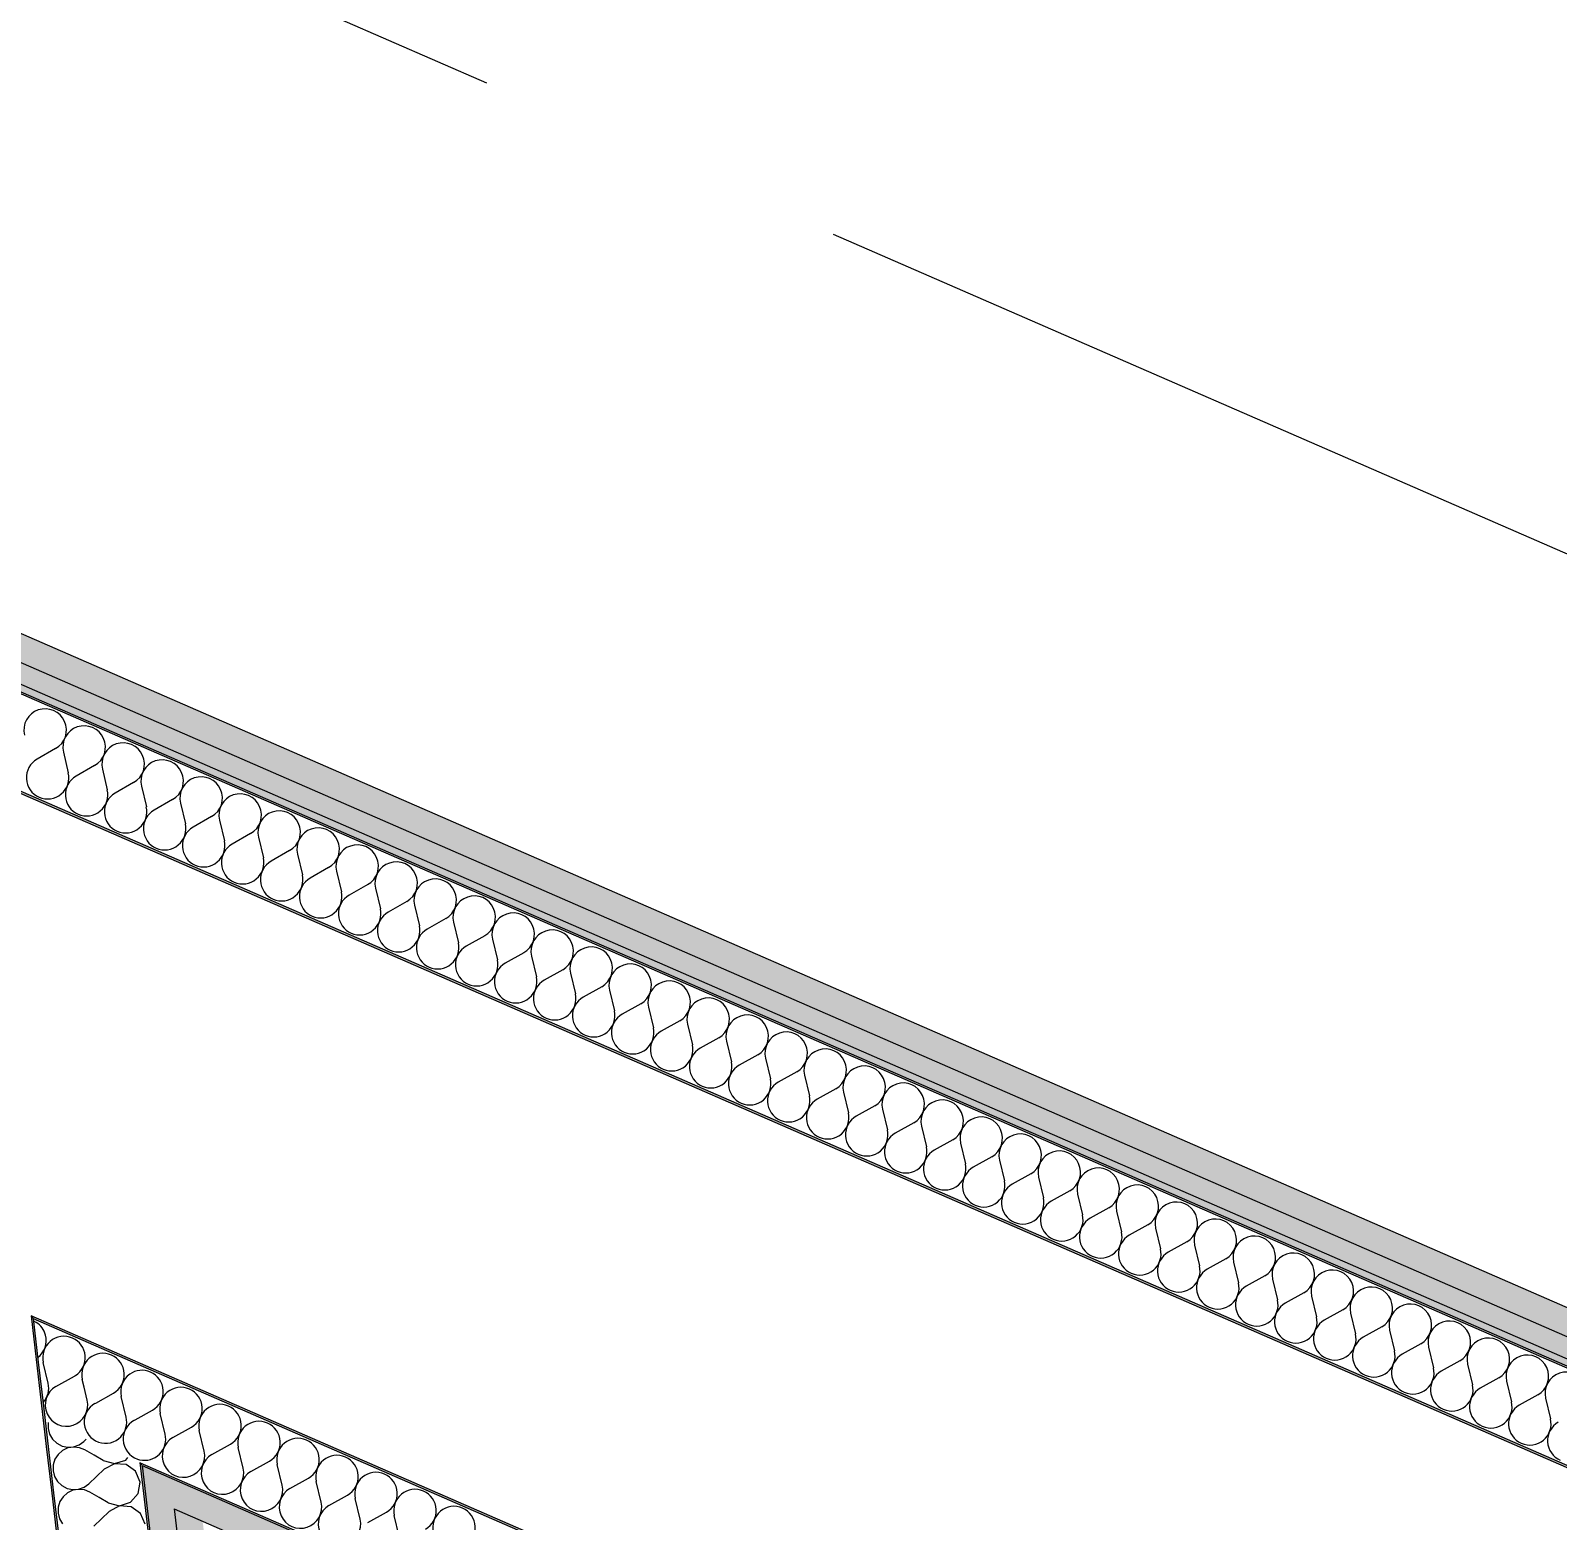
# Model space of a CAD drawing. Header units: millimetres. Extents: x -89663 to 74273, y -103666 to 18539.
# Drawn here: x -41749 to -40895, y -61600 to -60766 of the extents above; entities that cross this region are included whole.
import ezdxf
from ezdxf.enums import TextEntityAlignment as Align

# ---------------------------------------------------------------- set-up
doc = ezdxf.new("R2010")
doc.units = ezdxf.units.MM
doc.header["$MEASUREMENT"] = 0
doc.linetypes.add('Double Dashed', pattern=[1093.611073, 529.166651, -211.666656, 141.111112, -211.666656])
doc.linetypes.add('Hidden Line', pattern=[55, 45, -10])
for name, color, linetype in [('A-25-M_Wall_Ext', 7, 'Continuous'), ('A-25-M_Wall_Int', 7, 'Continuous'), ('New_A-05-M_Gross_Int_Circulation', 7, 'Continuous'), ('New_A-15-MG_Structural_Grid_Phase_2', 7, 'Continuous'), ('New_A-20-M_Floor_Slab', 7, 'Continuous'), ('New_A-25-M_Wall_Ext', 7, 'Continuous'), ('New_A-25-M_Wall_Int', 7, 'Continuous'), ('New_A-95-D_Dim_Grid.Dim', 7, 'Continuous')]:
    doc.layers.add(name, color=color, linetype=linetype)
for name, color, linetype, lineweight, true_color in [('A-25-M_Wall_Ext_Pen_No__107', 7, 'Continuous', 15, 0xa6a6a6), ('A-25-M_Wall_Ext_Pen_No__27', 7, 'Continuous', 50, 0x2a2a2a), ('A-25-M_Wall_Int_Pen_No__107', 7, 'Continuous', 15, 0xa6a6a6), ('A-25-M_Wall_Int_Pen_No__81', 7, 'Continuous', 20, 0x6a6a6a), ('New_A-05-M_Gross_Int_Circulation_Pen_No__74', 7, 'Continuous', 20, 0x606060), ('New_A-15-MG_Structural_Grid_Phase_2_Pen_No__222', 7, 'Continuous', 13, 0x65af33), ('New_A-25-M_Wall_Int_Pen_No__107', 7, 'Continuous', 15, 0xa6a6a6), ('New_A-25-M_Wall_Int_Pen_No__81', 7, 'Continuous', 20, 0x6a6a6a)]:
    doc.layers.add(name, color=color, linetype=linetype, lineweight=lineweight, true_color=true_color)
for name, color, linetype, lineweight in [('A-25-M_Wall_Ext_Pen_No__87', 8, 'Continuous', 20), ('A-25-M_Wall_Int_Pen_No__1', 7, 'Continuous', 13), ('A-25-M_Wall_Int_Pen_No__150', 7, 'Continuous', 0), ('New_A-20-M_Floor_Slab_Pen_No__89', 8, 'Continuous', 20), ('New_A-25-M_Wall_Ext_Pen_No__87', 8, 'Continuous', 20), ('New_A-25-M_Wall_Int_Pen_No__1', 7, 'Continuous', 13), ('New_A-25-M_Wall_Int_Pen_No__150', 7, 'Continuous', 0), ('New_A-95-D_Dim_Grid.Dim_Pen_No__4', 7, 'Continuous', 20), ('New_ArchiCAD Zone Stamps_Pen_No__6', 7, 'Continuous', 35)]:
    doc.layers.add(name, color=color, linetype=linetype, lineweight=lineweight)
doc.styles.add('GENERATED_STYLE_1', font='')
doc.styles.add('GENERATED_STYLE_3', font='')
doc.styles.add('GENERATED_STYLE_4', font='')
doc.styles.get('GENERATED_STYLE_1').set_extended_font_data('Arial', bold=True)
doc.styles.get('GENERATED_STYLE_3').set_extended_font_data('Arial')
doc.styles.get('GENERATED_STYLE_4').set_extended_font_data('Swis721 BT')
doc.dimstyles.new('GENERATED_STYLE__2', dxfattribs={"dimtxt": 300, "dimasz": 95, "dimexe": 0.18, "dimexo": 0, "dimgap": 0.09, "dimtad": 1, "dimdec": 0, "dimzin": 0, "dimdsep": 46, "dimtxsty": 'GENERATED_STYLE_4', "dimblk": 'ARROWHEAD_2', "dimblk1": 'ARROWHEAD_2', "dimblk2": 'ARROWHEAD_2', "dimcen": 0.09, "dimclrd": 7, "dimclre": 7, "dimclrt": 7, "dimadec": 0, "dimazin": 0, "dimtfac": 1, "dimtdec": 4, "dimtmove": 0, "dimatfit": 3, "dimfxl": 1, "dimtolj": 1, "dimtzin": 0, "dimarcsym": 0})

# ---------------------------------------------------------------- blocks, each defined once
blk = doc.blocks.new('catering seating and servery_INB 0113_1_1', base_point=(-33684.23, -45971.89))
at = {"layer": 'New_A-05-M_Gross_Int_Circulation_Pen_No__74', "linetype": 'Continuous'}
blk.add_line((-45020.49, -59708.19), (-38675.33, -62474.85), dxfattribs=at)
at = {"layer": 'New_ArchiCAD Zone Stamps_Pen_No__6'}
for tag, height, style, p in [('ROOM_NAME', 250, 'GENERATED_STYLE_1', (-35355.98, -44046.47)), ('zoneNameLine2', 250, 'GENERATED_STYLE_1', (-35544.41, -44478.6)), ('ROOM_NUMBER', 200, 'GENERATED_STYLE_3', (-35732.84, -44899.31)), ('measuredAreaCode', 200, 'GENERATED_STYLE_3', (-35889.87, -45259.42)), ('DUMMY_649', 200, 'GENERATED_STYLE_3', (-35582.47, -45393.46)), ('DUMMY_650', 200, 'GENERATED_STYLE_3', (-34953.29, -45667.81)), ('DUMMY_651', 133.33, 'GENERATED_STYLE_3', (-34674, -45774.36))]:
    blk.add_attdef(tag, text='', height=height, rotation=336.44041, dxfattribs=dict(at, style=style)).set_placement(p, align=Align.TOP_LEFT)
blk = doc.blocks.new('Slab_46_1', base_point=(-44734.13, -52924.74))
at = {"layer": 'New_A-20-M_Floor_Slab_Pen_No__89', "linetype": 'Continuous', "flags": 128}
blk.add_lwpolyline([(-44734.13, -52924.74), (-44734.3, -52924.72, -0.179811), (-34721.45, -33027.69), (-34721.92, -33027.18), (-25959.6, -24873.2), (-20981.62, -27043.85), (-17009.56, -17934.66), (-17703.34, -17189.12), (-11222.85, -11158.55), (-10852.64, -11556.37), (-2918.66, -4173.23), (921.42, -599.75), (3259.49, -1619.27), (2636.44, -2195.91), (2144.41, -3324.28), (-4596.33, -18782.94), (-10337.07, -31948.28), (-13252.03, -30677.22), (-20095.26, -46371.16, -0.415568), (-30017.22, -50195.91), (-38341.96, -69287.69, -0.234037), (-41521.39, -64901.11, -0.022084), (-42146.95, -60901.38), (-44895.69, -59706.59, -0.043731)], format="xyb", close=True, dxfattribs=at)
blk = doc.blocks.new('*X506')
at = {"layer": 'New_A-25-M_Wall_Int_Pen_No__150', "linetype": 'Continuous'}
for p, q in [((-41735, -61168.1), (-41745.35, -61173.98)), ((-41730.63, -61170), (-41727.89, -61181.59)), ((-41713.17, -61177.62), (-41723.53, -61183.49)), ((-41708.81, -61179.52), (-41706.07, -61191.1)), ((-41691.35, -61187.13), (-41701.7, -61193.01)), ((-41686.98, -61189.03), (-41684.24, -61200.62)), ((-41669.52, -61196.65), (-41679.88, -61202.52)), ((-41665.16, -61198.55), (-41662.42, -61210.13)), ((-41647.7, -61206.16), (-41658.05, -61212.04)), ((-41643.33, -61208.06), (-41640.59, -61219.65)), ((-41625.87, -61215.68), (-41636.23, -61221.55)), ((-41621.51, -61217.58), (-41618.76, -61229.16)), ((-41604.05, -61225.19), (-41614.4, -61231.07)), ((-41599.68, -61227.09), (-41596.94, -61238.68)), ((-41582.22, -61234.71), (-41592.57, -61240.58)), ((-41577.86, -61236.61), (-41575.11, -61248.2)), ((-41560.39, -61244.22), (-41570.75, -61250.1)), ((-41556.03, -61246.13), (-41553.29, -61257.71)), ((-41538.57, -61253.74), (-41548.92, -61259.61)), ((-41534.2, -61255.64), (-41531.46, -61267.23)), ((-41516.74, -61263.25), (-41527.1, -61269.13)), ((-41512.38, -61265.16), (-41509.64, -61276.74)), ((-41494.92, -61272.77), (-41505.27, -61278.64)), ((-41490.55, -61274.67), (-41487.81, -61286.26)), ((-41473.09, -61282.28), (-41483.45, -61288.16)), ((-41468.73, -61284.19), (-41465.99, -61295.77)), ((-41451.27, -61291.8), (-41461.62, -61297.67)), ((-41446.9, -61293.7), (-41444.16, -61305.29)), ((-41429.44, -61301.31), (-41439.8, -61307.19)), ((-41425.08, -61303.22), (-41422.34, -61314.8)), ((-41407.62, -61310.83), (-41417.97, -61316.71)), ((-41403.25, -61312.73), (-41400.51, -61324.32)), ((-41385.79, -61320.34), (-41396.14, -61326.22)), ((-41381.43, -61322.25), (-41378.68, -61333.83)), ((-41363.97, -61329.86), (-41374.32, -61335.74)), ((-41359.6, -61331.76), (-41356.86, -61343.35)), ((-41342.14, -61339.38), (-41352.49, -61345.25)), ((-41337.77, -61341.28), (-41335.03, -61352.86)), ((-41320.31, -61348.89), (-41330.67, -61354.77)), ((-41315.95, -61350.79), (-41313.21, -61362.38)), ((-41298.49, -61358.41), (-41308.84, -61364.28)), ((-41294.12, -61360.31), (-41291.38, -61371.89)), ((-41276.66, -61367.92), (-41287.02, -61373.8)), ((-41272.3, -61369.82), (-41269.56, -61381.41)), ((-41254.84, -61377.44), (-41265.19, -61383.31)), ((-41250.47, -61379.34), (-41247.73, -61390.92)), ((-41233.01, -61386.95), (-41243.37, -61392.83)), ((-41228.65, -61388.85), (-41225.91, -61400.44)), ((-41211.19, -61396.47), (-41221.54, -61402.34)), ((-41206.82, -61398.37), (-41204.08, -61409.96)), ((-41189.36, -61405.98), (-41199.71, -61411.86)), ((-41185, -61407.89), (-41182.25, -61419.47)), ((-41167.54, -61415.5), (-41177.89, -61421.37)), ((-41163.17, -61417.4), (-41160.43, -61428.99)), ((-41145.71, -61425.01), (-41156.06, -61430.89)), ((-41141.35, -61426.92), (-41138.6, -61438.5)), ((-41123.88, -61434.53), (-41134.24, -61440.4)), ((-41119.52, -61436.43), (-41116.78, -61448.02)), ((-41102.06, -61444.04), (-41112.41, -61449.92)), ((-41097.69, -61445.95), (-41094.95, -61457.53)), ((-41080.23, -61453.56), (-41090.59, -61459.43)), ((-41075.87, -61455.46), (-41073.13, -61467.05)), ((-41058.41, -61463.07), (-41068.76, -61468.95)), ((-41054.04, -61464.98), (-41051.3, -61476.56)), ((-41036.58, -61472.59), (-41046.94, -61478.47)), ((-41032.22, -61474.49), (-41029.48, -61486.08)), ((-41014.76, -61482.1), (-41025.11, -61487.98)), ((-41010.39, -61484.01), (-41007.65, -61495.59)), ((-40992.93, -61491.62), (-41003.29, -61497.5)), ((-40988.57, -61493.52), (-40985.83, -61505.11)), ((-40971.11, -61501.14), (-40981.46, -61507.01)), ((-40966.74, -61503.04), (-40964, -61514.62)), ((-40949.28, -61510.65), (-40959.63, -61516.53)), ((-40944.92, -61512.55), (-40942.17, -61524.14)), ((-40927.46, -61520.17), (-40937.81, -61526.04)), ((-40923.09, -61522.07), (-40920.35, -61533.65)), ((-40905.63, -61529.68), (-40915.98, -61535.56)), ((-40901.26, -61531.58), (-40898.52, -61543.17))]:
    blk.add_line(p, q, dxfattribs=at)
for centre, start, end in [((-41740.87, -61157.75), 299.57428, 193.31407), ((-41719.05, -61167.26), 299.57428, 193.31407), ((-41697.22, -61176.78), 299.57428, 193.31407), ((-41739.48, -61184.33), 119.57428, 246.44418), ((-41675.4, -61186.29), 299.57428, 193.31407), ((-41739.48, -61184.33), 246.44418, 13.31407), ((-41717.65, -61193.84), 119.57428, 246.44418), ((-41717.65, -61193.84), 246.44418, 13.31407), ((-41653.57, -61195.81), 299.57428, 193.31407), ((-41695.83, -61203.36), 119.57428, 246.44418), ((-41631.75, -61205.32), 299.57428, 193.31407), ((-41695.83, -61203.36), 246.44418, 13.31407), ((-41674, -61212.88), 119.57428, 246.44418), ((-41609.92, -61214.84), 299.57428, 193.31407), ((-41674, -61212.88), 246.44418, 13.31407), ((-41652.17, -61222.39), 119.57428, 246.44418), ((-41588.1, -61224.35), 299.57428, 193.31407), ((-41652.17, -61222.39), 246.44418, 13.31407), ((-41630.35, -61231.91), 119.57428, 246.44418), ((-41566.27, -61233.87), 299.57428, 193.31407), ((-41630.35, -61231.91), 246.44418, 13.31407), ((-41608.52, -61241.42), 119.57428, 246.44418), ((-41544.44, -61243.38), 299.57428, 193.31407), ((-41608.52, -61241.42), 246.44418, 13.31407), ((-41586.7, -61250.94), 119.57428, 246.44418), ((-41522.62, -61252.9), 299.57428, 193.31407), ((-41586.7, -61250.94), 246.44418, 13.31407), ((-41564.87, -61260.45), 119.57428, 246.44418), ((-41500.79, -61262.41), 299.57428, 193.31407), ((-41564.87, -61260.45), 246.44418, 13.31407), ((-41543.05, -61269.97), 119.57428, 246.44418), ((-41478.97, -61271.93), 299.57428, 193.31407), ((-41543.05, -61269.97), 246.44418, 13.31407), ((-41521.22, -61279.48), 119.57428, 246.44418), ((-41521.22, -61279.48), 246.44418, 13.31407), ((-41457.14, -61281.45), 299.57428, 193.31407), ((-41499.4, -61289), 119.57428, 246.44418), ((-41435.32, -61290.96), 299.57428, 193.31407), ((-41499.4, -61289), 246.44418, 13.31407), ((-41477.57, -61298.51), 119.57428, 246.44418), ((-41413.49, -61300.48), 299.57428, 193.31407), ((-41477.57, -61298.51), 246.44418, 13.31407), ((-41455.75, -61308.03), 119.57428, 246.44418), ((-41391.67, -61309.99), 299.57428, 193.31407), ((-41455.75, -61308.03), 246.44418, 13.31407), ((-41433.92, -61317.54), 119.57428, 246.44418), ((-41369.84, -61319.51), 299.57428, 193.31407), ((-41433.92, -61317.54), 246.44418, 13.31407), ((-41412.09, -61327.06), 119.57428, 246.44418), ((-41348.02, -61329.02), 299.57428, 193.31407), ((-41412.09, -61327.06), 246.44418, 13.31407), ((-41390.27, -61336.57), 119.57428, 246.44418), ((-41326.19, -61338.54), 299.57428, 193.31407), ((-41390.27, -61336.57), 246.44418, 13.31407), ((-41368.44, -61346.09), 119.57428, 246.44418), ((-41304.36, -61348.05), 299.57428, 193.31407), ((-41368.44, -61346.09), 246.44418, 13.31407), ((-41346.62, -61355.6), 119.57428, 246.44418), ((-41282.54, -61357.57), 299.57428, 193.31407), ((-41346.62, -61355.6), 246.44418, 13.31407), ((-41324.79, -61365.12), 119.57428, 246.44418), ((-41324.79, -61365.12), 246.44418, 13.31407), ((-41260.71, -61367.08), 299.57428, 193.31407), ((-41302.97, -61374.64), 119.57428, 246.44418), ((-41238.89, -61376.6), 299.57428, 193.31407), ((-41302.97, -61374.64), 246.44418, 13.31407), ((-41281.14, -61384.15), 119.57428, 246.44418), ((-41217.06, -61386.11), 299.57428, 193.31407), ((-41281.14, -61384.15), 246.44418, 13.31407), ((-41259.32, -61393.67), 119.57428, 246.44418), ((-41195.24, -61395.63), 299.57428, 193.31407), ((-41259.32, -61393.67), 246.44418, 13.31407), ((-41237.49, -61403.18), 119.57428, 246.44418), ((-41173.41, -61405.14), 299.57428, 193.31407), ((-41237.49, -61403.18), 246.44418, 13.31407), ((-41215.66, -61412.7), 119.57428, 246.44418), ((-41151.59, -61414.66), 299.57428, 193.31407), ((-41215.66, -61412.7), 246.44418, 13.31407), ((-41193.84, -61422.21), 119.57428, 246.44418), ((-41129.76, -61424.17), 299.57428, 193.31407), ((-41193.84, -61422.21), 246.44418, 13.31407), ((-41172.01, -61431.73), 119.57428, 246.44418), ((-41107.93, -61433.69), 299.57428, 193.31407), ((-41172.01, -61431.73), 246.44418, 13.31407), ((-41150.19, -61441.24), 119.57428, 246.44418), ((-41150.19, -61441.24), 246.44418, 13.31407), ((-41086.11, -61443.21), 299.57428, 193.31407), ((-41128.36, -61450.76), 119.57428, 246.44418), ((-41128.36, -61450.76), 246.44418, 13.31407), ((-41064.28, -61452.72), 299.57428, 193.31407), ((-41106.54, -61460.27), 119.57428, 246.44418), ((-41042.46, -61462.24), 299.57428, 193.31407), ((-41106.54, -61460.27), 246.44418, 13.31407), ((-41084.71, -61469.79), 119.57428, 246.44418), ((-41020.63, -61471.75), 299.57428, 193.31407), ((-41084.71, -61469.79), 246.44418, 13.31407), ((-41062.89, -61479.3), 119.57428, 246.44418), ((-40998.81, -61481.27), 299.57428, 193.31407), ((-41062.89, -61479.3), 246.44418, 13.31407), ((-41041.06, -61488.82), 119.57428, 246.44418), ((-40976.98, -61490.78), 299.57428, 193.31407), ((-41041.06, -61488.82), 246.44418, 13.31407), ((-41019.24, -61498.33), 119.57428, 246.44418), ((-40955.16, -61500.3), 299.57428, 193.31407), ((-41019.24, -61498.33), 246.44418, 13.31407), ((-40997.41, -61507.85), 119.57428, 246.44418), ((-40933.33, -61509.81), 299.57428, 193.31407), ((-40997.41, -61507.85), 246.44418, 13.31407), ((-40975.58, -61517.36), 119.57428, 246.44418), ((-40911.51, -61519.33), 299.57428, 193.31407), ((-40975.58, -61517.36), 246.44418, 13.31407), ((-40953.76, -61526.88), 119.57428, 246.44418), ((-40953.76, -61526.88), 246.44418, 13.31407), ((-40889.68, -61528.84), 299.57428, 193.31407), ((-40931.93, -61536.4), 119.57428, 246.44418), ((-40931.93, -61536.4), 246.44418, 13.31407), ((-40910.11, -61545.91), 119.57428, 246.44418), ((-40910.11, -61545.91), 246.44418, 13.31407), ((-40888.28, -61555.43), 119.57428, 246.44418)]:
    blk.add_arc(centre, 11.9, start, end, dxfattribs=at)
blk = doc.blocks.new('Wall_114_1', base_point=(-38372.79, -62578.03))
at = {"layer": 'New_A-25-M_Wall_Int_Pen_No__107', "linetype": 'Continuous'}
for points in [[(-42455.05, -60798.28), (-42461.05, -60812.03), (-38704.21, -62449.91), (-38698.21, -62436.16)], [(-42467.04, -60825.78), (-38710.2, -62463.66), (-38704.21, -62449.91), (-42461.05, -60812.03)]]:
    blk.add_hatch(color=256, dxfattribs=at).paths.add_polyline_path(points)
at = {"layer": 'New_A-25-M_Wall_Int_Pen_No__81', "linetype": 'Continuous', "lineweight": 0, "true_color": 0x353535}
for points in [[(-42467.44, -60826.7), (-38710.6, -62464.57), (-38710.2, -62463.66), (-42467.04, -60825.78)], [(-42487.42, -60872.53), (-42487.82, -60873.45), (-38730.99, -62511.32), (-38730.59, -62510.4)]]:
    blk.add_hatch(color=250, dxfattribs=at).paths.add_polyline_path(points)
at = {"layer": 'New_A-25-M_Wall_Int_Pen_No__1', "linetype": 'Continuous'}
for p, q in [((-38704.21, -62449.91), (-42461.05, -60812.03)), ((-38710.6, -62464.57), (-42467.44, -60826.7)), ((-38710.2, -62463.66), (-42467.04, -60825.78)), ((-38730.59, -62510.4), (-42487.42, -60872.53))]:
    blk.add_line(p, q, dxfattribs=at)
at = {"layer": 'New_A-25-M_Wall_Int_Pen_No__1', "linetype": 'Continuous', "flags": 128}
for points in [[(-38698.21, -62436.16), (-42455.05, -60798.28)], [(-42487.82, -60873.45), (-38730.99, -62511.32)]]:
    blk.add_lwpolyline(points, dxfattribs=at)
at = {"layer": 'New_A-25-M_Wall_Int', "color": 250, "lineweight": 50, "true_color": 0x2a2a2a}
blk.add_blockref('*X506', (0, 0), dxfattribs=at)
blk = doc.blocks.new('Wall_142_1', base_point=(-42264.59, -61095.29))
at = {"layer": 'New_A-25-M_Wall_Ext_Pen_No__87', "linetype": 'Hidden Line'}
for radius, start in [(37234.44, 185.847464), (37284.44, 185.892366)]:
    blk.add_arc((-5223.89, -57301.83), radius, start, 191.659248, dxfattribs=at)
blk = doc.blocks.new('*X548')
at = {"layer": 'New_A-25-M_Wall_Int_Pen_No__150', "linetype": 'Continuous'}
for p, q in [((-41739.1, -61545.26), (-41739.17, -61548.53)), ((-41739.17, -61548.53), (-41738.35, -61551.71)), ((-41738.35, -61551.71), (-41736.68, -61554.55)), ((-41736.68, -61554.55), (-41734.31, -61556.82)), ((-41734.31, -61556.82), (-41731.4, -61558.36)), ((-41731.4, -61558.36), (-41728.19, -61559.04)), ((-41728.19, -61559.04), (-41724.91, -61558.82)), ((-41724.9, -61558.91), (-41728.14, -61559.45)), ((-41724.91, -61558.82), (-41721.82, -61557.71)), ((-41721.64, -61559.28), (-41724.9, -61558.91)), ((-41721.82, -61557.71), (-41719.15, -61555.79)), ((-41718.6, -61560.53), (-41721.64, -61559.28)), ((-41717.83, -61554.54), (-41719.15, -61555.79)), ((-41735.37, -61565.78), (-41736.34, -61568.92)), ((-41733.58, -61563.02), (-41735.37, -61565.78)), ((-41731.11, -61560.86), (-41733.58, -61563.02)), ((-41728.14, -61559.45), (-41731.11, -61560.86)), ((-41713.45, -61563.52), (-41718.6, -61560.53)), ((-41708.31, -61566.52), (-41713.45, -61563.52)), ((-41708.31, -61566.52), (-41702, -61568.13)), ((-41702, -61568.13), (-41695.79, -61566.19)), ((-41695.79, -61566.19), (-41694.51, -61564.7)), ((-41736.34, -61568.92), (-41736.41, -61572.21)), ((-41736.41, -61572.21), (-41735.58, -61575.39)), ((-41735.58, -61575.39), (-41733.91, -61578.23)), ((-41712.07, -61575.36), (-41716.38, -61579.46)), ((-41707.75, -61571.25), (-41712.07, -61575.36)), ((-41701.99, -61568.23), (-41707.75, -61571.25)), ((-41695.5, -61568.68), (-41701.99, -61568.23)), ((-41690.22, -61572.48), (-41695.5, -61568.68)), ((-41687.72, -61578.49), (-41690.22, -61572.48)), ((-41733.91, -61578.23), (-41731.53, -61580.5)), ((-41731.53, -61580.5), (-41728.63, -61582.03)), ((-41728.34, -61584.53), (-41730.81, -61586.7)), ((-41728.63, -61582.03), (-41725.42, -61582.71)), ((-41725.37, -61583.13), (-41728.34, -61584.53)), ((-41725.42, -61582.71), (-41722.14, -61582.49)), ((-41722.13, -61582.58), (-41725.37, -61583.13)), ((-41722.14, -61582.49), (-41719.05, -61581.38)), ((-41718.86, -61582.95), (-41722.13, -61582.58)), ((-41719.05, -61581.38), (-41716.38, -61579.46)), ((-41715.82, -61584.19), (-41718.86, -61582.95)), ((-41710.68, -61587.19), (-41715.82, -61584.19)), ((-41693.02, -61589.84), (-41688.76, -61584.92)), ((-41688.76, -61584.92), (-41687.72, -61578.49)), ((-41733.56, -61592.6), (-41733.62, -61595.89)), ((-41732.59, -61589.46), (-41733.56, -61592.6)), ((-41730.81, -61586.7), (-41732.59, -61589.46)), ((-41705.53, -61590.18), (-41710.68, -61587.19)), ((-41705.53, -61590.18), (-41699.22, -61591.79)), ((-41699.21, -61591.88), (-41704.97, -61594.91)), ((-41699.22, -61591.79), (-41693.02, -61589.84)), ((-41692.72, -61592.34), (-41699.21, -61591.88)), ((-41687.44, -61596.13), (-41692.72, -61592.34)), ((-41733.62, -61595.89), (-41732.79, -61599.07)), ((-41732.79, -61599.07), (-41731.12, -61601.91)), ((-41709.28, -61599.02), (-41713.59, -61603.13)), ((-41704.97, -61594.91), (-41709.28, -61599.02)), ((-41684.94, -61602.14), (-41687.44, -61596.13))]:
    blk.add_line(p, q, dxfattribs=at)
blk = doc.blocks.new('*X549')
at = {"layer": 'A-25-M_Wall_Int_Pen_No__150', "linetype": 'Continuous'}
for p, q in [((-41739.18, -61523.15), (-41741.93, -61511.56)), ((-41734.82, -61525.05), (-41724.47, -61519.17)), ((-41717.36, -61532.66), (-41719.09, -61525.37)), ((-41712.99, -61534.57), (-41712.48, -61534.27))]:
    blk.add_line(p, q, dxfattribs=at)
for centre, start, end in [((-41752.17, -61499.3), 58.36982, 66.02233), ((-41752.17, -61499.3), 307.17025, 14.73195), ((-41730.34, -61508.82), 130.46697, 193.31031), ((-41750.77, -61525.89), 317.03971, 13.31031), ((-41728.94, -61535.4), 119.57051, 13.31031), ((-41730.34, -61508.82), 299.57051, 302.6348), ((-41707.12, -61544.92), 119.57051, 316.37898), ((-41685.29, -61554.44), 182.23742, 250.86435)]:
    blk.add_arc(centre, 11.9, start, end, dxfattribs=at)
blk = doc.blocks.new('Wall_144_1', base_point=(-41650.69, -61617.63))
at = {"layer": 'A-25-M_Wall_Int_Pen_No__107', "linetype": 'Continuous'}
for points in [[(-41686.6, -61569.24, 0.000117), (-41684.58, -61586.49), (-41668.66, -61593.43), (-41668.66, -61593.39), (-41686.54, -61569.27)], [(-41668.61, -61593.45), (-41668.66, -61593.39), (-41668.66, -61593.43)], [(-41668.66, -61593.43), (-41666.62, -61610.69), (-41650.69, -61617.63), (-41668.61, -61593.45)]]:
    blk.add_hatch(color=256, dxfattribs=at).paths.add_polyline_path(points)
at = {"layer": 'A-25-M_Wall_Int_Pen_No__81', "linetype": 'Continuous', "lineweight": 0, "true_color": 0x353535}
for points in [[(-41748.68, -61485.45), (-41748.55, -61486.6), (-41747.49, -61487.06)], [(-41687.8, -61567.63), (-41687.67, -61568.78), (-41686.6, -61569.24), (-41686.61, -61569.17), (-41687.73, -61567.66)], [(-41686.54, -61569.27), (-41686.61, -61569.17), (-41686.6, -61569.24)]]:
    blk.add_hatch(color=250, dxfattribs=at).paths.add_polyline_path(points)
at = {"layer": 'New_A-25-M_Wall_Int_Pen_No__107', "linetype": 'Continuous'}
blk.add_hatch(color=256, dxfattribs=at).paths.add_polyline_path([(-41684.58, -61586.49, 0.020784), (-41197.92, -64625.86), (-41183.53, -64621.37, -0.020714), (-41668.66, -61593.43)])
at = {"layer": 'New_A-25-M_Wall_Int_Pen_No__81', "linetype": 'Continuous', "lineweight": 0, "true_color": 0x353535}
for points in [[(-41748.55, -61486.6, 0.021187), (-41258.2, -64590.19), (-41257.24, -64589.9, -0.021182), (-41747.49, -61487.06)], [(-41687.67, -61568.78, 0.020899), (-41199.08, -64625.18), (-41198.12, -64624.88, -0.020894), (-41686.6, -61569.24)]]:
    blk.add_hatch(color=250, dxfattribs=at).paths.add_polyline_path(points)
at = {"layer": 'A-25-M_Wall_Int_Pen_No__1', "linetype": 'Continuous'}
for p, q in [((-41687.8, -61567.63), (-41687.73, -61567.66)), ((-41686.6, -61569.24), (-41686.54, -61569.27)), ((-41668.66, -61593.43), (-41668.61, -61593.45))]:
    blk.add_line(p, q, dxfattribs=at)
at = {"layer": 'New_A-25-M_Wall_Int_Pen_No__1', "linetype": 'Continuous'}
for radius, start, end in [(37093.18, 186.548948, 191.405608), (37092.18, 186.551629, 191.405448), (37042.18, 186.685976, 191.398979), (37041.18, 186.688668, 191.47657), (37026.18, 186.729082, 191.475746)]:
    blk.add_arc((-4897.54, -57254.9), radius, start, end, dxfattribs=at)
at = {"layer": 'New_A-25-M_Wall_Int', "color": 250, "lineweight": 50, "true_color": 0x2a2a2a}
for name in ['*X549', '*X548']:
    blk.add_blockref(name, (0, 0), dxfattribs=at)
blk = doc.blocks.new('*X608')
at = {"layer": 'A-25-M_Wall_Int_Pen_No__150', "linetype": 'Continuous'}
for p, q in [((-41719.09, -61525.36), (-41720.1, -61521.08)), ((-41712.48, -61534.27), (-41702.64, -61528.69)), ((-41695.53, -61542.18), (-41698.28, -61530.59)), ((-41691.17, -61544.08), (-41690.58, -61543.75))]:
    blk.add_line(p, q, dxfattribs=at)
for centre, start, end in [((-41752.17, -61499.3), 14.75379, 58.3458), ((-41730.34, -61508.82), 66.44041, 130.45924), ((-41730.34, -61508.82), 302.64036, 66.44041), ((-41708.52, -61518.34), 66.44041, 193.31031), ((-41708.52, -61518.34), 299.57051, 66.44041), ((-41686.69, -61527.85), 125.26471, 193.31031), ((-41707.12, -61544.92), 316.38065, 13.31031), ((-41685.29, -61554.44), 119.57051, 182.23487), ((-41685.29, -61554.44), 250.86473, 256.9313)]:
    blk.add_arc(centre, 11.9, start, end, dxfattribs=at)
blk = doc.blocks.new('*X609')
at = {"layer": 'A-25-M_Wall_Int_Pen_No__150', "linetype": 'Continuous'}
for p, q in [((-41690.58, -61543.75), (-41680.82, -61538.21)), ((-41673.71, -61551.7), (-41676.45, -61540.11)), ((-41669.34, -61553.6), (-41658.99, -61547.72)), ((-41651.88, -61561.21), (-41654.63, -61549.63)), ((-41647.52, -61563.12), (-41637.17, -61557.24)), ((-41630.06, -61570.73), (-41632.8, -61559.14)), ((-41625.7, -61572.63), (-41615.34, -61566.76)), ((-41608.24, -61580.25), (-41610.98, -61568.66)), ((-41603.87, -61582.15), (-41593.52, -61576.27)), ((-41586.41, -61589.76), (-41589.15, -61578.18)), ((-41582.05, -61591.67), (-41571.69, -61585.79)), ((-41564.59, -61599.28), (-41567.33, -61587.69)), ((-41560.22, -61601.18), (-41549.87, -61595.31)), ((-41542.76, -61608.8), (-41545.5, -61597.21))]:
    blk.add_line(p, q, dxfattribs=at)
for centre, start, end in [((-41686.69, -61527.85), 66.44041, 125.26471), ((-41686.69, -61527.85), 299.57051, 66.44041), ((-41664.87, -61537.37), 66.44041, 193.31031), ((-41664.87, -61537.37), 299.57051, 66.44041), ((-41643.04, -61546.89), 66.44041, 193.31031), ((-41643.04, -61546.89), 299.57051, 66.44041), ((-41621.22, -61556.4), 66.44041, 193.31031), ((-41621.22, -61556.4), 299.57051, 66.44041), ((-41685.29, -61554.44), 256.9313, 13.31031), ((-41663.47, -61563.95), 119.57051, 13.31031), ((-41599.39, -61565.92), 66.44041, 193.31031), ((-41599.39, -61565.92), 299.57051, 66.44041), ((-41641.65, -61573.47), 119.57051, 13.31031), ((-41577.57, -61575.44), 66.44041, 193.31031), ((-41577.57, -61575.44), 299.57051, 66.44041), ((-41619.82, -61582.99), 119.57051, 13.31031), ((-41555.74, -61584.95), 66.44041, 193.31031), ((-41555.74, -61584.95), 299.57051, 66.44041), ((-41598, -61592.5), 119.57051, 13.31031), ((-41533.92, -61594.47), 66.44041, 193.31031), ((-41533.92, -61594.47), 299.57051, 66.44041), ((-41576.17, -61602.02), 119.57051, 13.31031), ((-41512.09, -61603.99), 66.44041, 193.31031), ((-41512.09, -61603.99), 299.57051, 66.44041)]:
    blk.add_arc(centre, 11.9, start, end, dxfattribs=at)
blk = doc.blocks.new('Wall_188_1', base_point=(-38544.6, -62972.04))
at = {"layer": 'A-25-M_Wall_Int_Pen_No__107', "linetype": 'Continuous'}
for points in [[(-41670.69, -61576.18), (-41686.54, -61569.27), (-41668.66, -61593.39, -0.000117)], [(-41668.66, -61593.39), (-41668.61, -61593.45), (-38613.5, -62925.63), (-38590.74, -62919.19), (-41670.69, -61576.18, 0.000117)], [(-41652.73, -61600.38), (-41668.61, -61593.45), (-41650.69, -61617.63)]]:
    blk.add_hatch(color=256, dxfattribs=at).paths.add_polyline_path(points)
at = {"layer": 'A-25-M_Wall_Int_Pen_No__81', "linetype": 'Continuous', "lineweight": 0, "true_color": 0x353535}
for points in [[(-41747.62, -61485.91), (-41748.68, -61485.45), (-41747.49, -61487.05)], [(-41747.48, -61487.06), (-38513.34, -62897.3), (-38511.83, -62896.87), (-41747.62, -61485.91)], [(-41686.74, -61568.09), (-41687.73, -61567.66), (-41686.61, -61569.17)], [(-41686.61, -61569.17), (-41686.54, -61569.27), (-38590.74, -62919.19), (-38589.22, -62918.76), (-41686.74, -61568.09)]]:
    blk.add_hatch(color=250, dxfattribs=at).paths.add_polyline_path(points)
at = {"layer": 'A-25-M_Wall_Int_Pen_No__1', "linetype": 'Continuous'}
for p, q in [((-41747.48, -61487.06), (-38513.34, -62897.3)), ((-41687.73, -61567.66), (-38589.22, -62918.76)), ((-41686.54, -61569.27), (-38590.74, -62919.19)), ((-41668.61, -61593.45), (-38613.5, -62925.63))]:
    blk.add_line(p, q, dxfattribs=at)
at = {"layer": 'A-25-M_Wall_Int_Pen_No__1', "linetype": 'Continuous', "flags": 128}
blk.add_lwpolyline([(-38511.83, -62896.87), (-41748.68, -61485.45)], dxfattribs=at)
at = {"layer": 'A-25-M_Wall_Int', "color": 250, "lineweight": 50, "true_color": 0x2a2a2a}
for name in ['*X608', '*X609']:
    blk.add_blockref(name, (0, 0), dxfattribs=at)
blk = doc.blocks.new('Wall_203_1', base_point=(-42261.67, -61124.25))
at = {"layer": 'A-25-M_Wall_Ext_Pen_No__107', "linetype": 'Continuous', "lineweight": 0, "true_color": 0x535353}
blk.add_hatch(color=251, dxfattribs=at).paths.add_polyline_path([(-42361.13, -61134.57, 0.025045), (-41783.48, -64868.72), (-41685.55, -64848.5, -0.025045), (-42261.67, -61124.25)])
at = {"layer": 'A-25-M_Wall_Ext_Pen_No__27', "linetype": 'Continuous'}
blk.add_arc((-4821.59, -57239.2), 37641.11, 185.924212, 191.662952, dxfattribs=at)
blk = doc.blocks.new('Wall_233_1', base_point=(-42568.57, -61112.06))
at = {"layer": 'A-25-M_Wall_Ext_Pen_No__87', "linetype": 'Hidden Line'}
blk.add_arc((-5223.03, -57301.65), 37200.42, 185.825796, 192.529439, dxfattribs=at)
blk = doc.blocks.new('Standard grid marker_6')
at = {"layer": 'New_A-15-MG_Structural_Grid_Phase_2_Pen_No__222', "linetype": 'Double Dashed'}
blk.add_line((705.09, 0), (12883.53, 0), dxfattribs=at)
at = {"layer": 'New_A-15-MG_Structural_Grid_Phase_2_Pen_No__222', "style": 'GENERATED_STYLE_4'}
blk.add_attdef('AC_MarkerText_1', text='', height=350, rotation=360, dxfattribs=at).set_placement((-500, 43.39), align=Align.MIDDLE_CENTER)
blk = doc.blocks.new('Standard grid marker_26')
at = {"layer": 'New_A-15-MG_Structural_Grid_Phase_2_Pen_No__222', "linetype": 'Double Dashed'}
blk.add_arc((0, 0), 37050.42, 0, 16.800697, dxfattribs=at)
at = {"layer": 'New_A-15-MG_Structural_Grid_Phase_2_Pen_No__222', "style": 'GENERATED_STYLE_4'}
blk.add_attdef('AC_MarkerText_1', text='', height=350, rotation=160.71411, dxfattribs=at).set_placement((37050.42, -456.61), align=Align.MIDDLE_CENTER)
blk = doc.blocks.new('*D1287')
at = {"layer": 'New_A-95-D_Dim_Grid.Dim_Pen_No__4', "linetype": 'Continuous'}
for p, q in [((-38031.57, -56974.45), (-35766.87, -51780.79)), ((-38074.44, -56916.39), (-37988.7, -57032.51)), ((-37945.63, -57011.92), (-38117.5, -56936.98)), ((-39984.71, -61453.61), (-38031.57, -56974.45)), ((-40027.57, -61395.55), (-39941.84, -61511.67)), ((-39898.77, -61491.08), (-40070.64, -61416.14)), ((-40009.14, -61509.64), (-39984.71, -61453.61))]:
    blk.add_line(p, q, dxfattribs=at)
at = {"layer": 'New_A-95-D_Dim_Grid.Dim_Pen_No__4', "insert": (-39274.95, -59675.8), "char_height": 300, "attachment_point": 7, "rotation": 66.44041, "style": 'GENERATED_STYLE_4'}
blk.add_mtext('\\A1;{\\fSwis721 BT|b0|i0|c0|p34;4,886}', dxfattribs=at)
blk = doc.blocks.new('ARROWHEAD_2')
at = {"color": 0, "linetype": 'Continuous', "lineweight": 0}
for p, q in [((-0.3781, -0.655), (0.3781, 0.655)), ((0, 0), (-1, 0))]:
    blk.add_line(p, q, dxfattribs=at)

msp = doc.modelspace()

# ---------------------------------------------------------------- block references
at = {"layer": 'A-25-M_Wall_Ext', "color": 250, "lineweight": 50, "true_color": 0x2a2a2a}
for name, p in [('Wall_233_1', (-42568.57, -61112.06)), ('Wall_203_1', (-42261.67, -61124.25))]:
    msp.add_blockref(name, p, dxfattribs=at)
at = {"layer": 'A-25-M_Wall_Int', "color": 250, "lineweight": 50, "true_color": 0x2a2a2a}
msp.add_blockref('Wall_188_1', (-38544.6, -62972.04), dxfattribs=at)
at = {"layer": 'New_A-05-M_Gross_Int_Circulation', "linetype": 'Continuous'}
msp.add_blockref('catering seating and servery_INB 0113_1_1', (-33684.23, -45971.89), dxfattribs=at)
at = {"layer": 'New_A-15-MG_Structural_Grid_Phase_2', "color": 8, "linetype": 'Continuous', "lineweight": 15, "zscale": 1000}
for name, p, rotation in [('Standard grid marker_26', (-5223.03, -57301.65), 175.7263039143517), ('Standard grid marker_6', (-47960.9, -57975.6), 336.440411583993)]:
    msp.add_blockref(name, p, dxfattribs=dict(at, rotation=rotation))
at = {"layer": 'New_A-20-M_Floor_Slab', "color": 8, "linetype": 'Continuous', "lineweight": 20}
msp.add_blockref('Slab_46_1', (-44734.13, -52924.74), dxfattribs=at)
at = {"layer": 'New_A-25-M_Wall_Ext', "color": 250, "lineweight": 50, "true_color": 0x2a2a2a}
msp.add_blockref('Wall_142_1', (-42264.59, -61095.29), dxfattribs=at)
at = {"layer": 'New_A-25-M_Wall_Int', "color": 250, "lineweight": 50, "true_color": 0x2a2a2a}
for name, p in [('Wall_114_1', (-38372.79, -62578.03)), ('Wall_144_1', (-41650.69, -61617.63))]:
    msp.add_blockref(name, p, dxfattribs=at)

# ---------------------------------------------------------------- dimensions: what is measured, and where the dimension line sits
at = {"layer": 'New_A-95-D_Dim_Grid.Dim', "linetype": 'Continuous'}
dim = msp.add_linear_dim(base=(-38031.57, -56974.45), p1=(-47960.9, -57975.6), p2=(-46498.08, -53282.63), angle=66.44041, dimstyle='GENERATED_STYLE__2', dxfattribs=at)
dim.commit()
dim.dimension.update_dxf_attribs({"geometry": '*D1287', "text_midpoint": (-39200.67, -59130.18), "dimtype": 160, "text_rotation": 66.44041})

doc.saveas('drawing.dxf')
